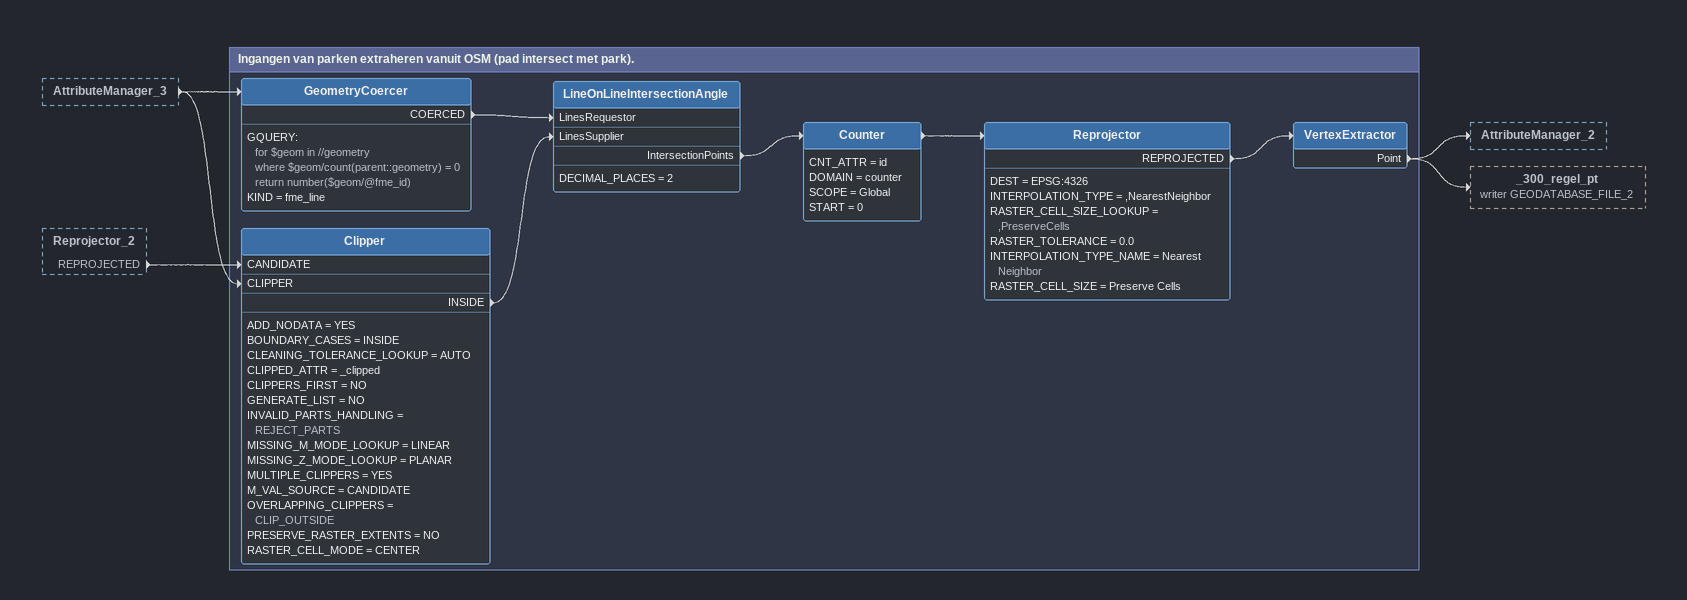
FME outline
AttributeManager_3 [outside]
    -> GeometryCoercer
    -> Clipper [CLIPPER]
Reprojector_2 [outside]
    REPROJECTED -> Clipper [CANDIDATE]

Bookmark: Ingangen van parken extraheren vanuit OSM (pad intersect met park).
GeometryCoercer
    GQUERY:
      for $geom in //geometry
      where $geom/count(parent::geometry) = 0
      return number($geom/@fme_id)
    KIND = fme_line
    COERCED -> LineOnLineIntersectionAngle [LinesRequestor]
Clipper
    ADD_NODATA = YES
    BOUNDARY_CASES = INSIDE
    CLEANING_TOLERANCE_LOOKUP = AUTO
    CLIPPED_ATTR = _clipped
    CLIPPERS_FIRST = NO
    GENERATE_LIST = NO
    INVALID_PARTS_HANDLING = REJECT_PARTS
    MISSING_M_MODE_LOOKUP = LINEAR
    MISSING_Z_MODE_LOOKUP = PLANAR
    MULTIPLE_CLIPPERS = YES
    M_VAL_SOURCE = CANDIDATE
    OVERLAPPING_CLIPPERS = CLIP_OUTSIDE
    PRESERVE_RASTER_EXTENTS = NO
    RASTER_CELL_MODE = CENTER
    INSIDE -> LineOnLineIntersectionAngle [LinesSupplier]
LineOnLineIntersectionAngle
    DECIMAL_PLACES = 2
    IntersectionPoints -> Counter
Counter
    CNT_ATTR = id
    DOMAIN = counter
    SCOPE = Global
    START = 0
    -> Reprojector
Reprojector
    DEST = EPSG:4326
    INTERPOLATION_TYPE = ,NearestNeighbor
    RASTER_CELL_SIZE_LOOKUP = ,PreserveCells
    RASTER_TOLERANCE = 0.0
    INTERPOLATION_TYPE_NAME = Nearest Neighbor
    RASTER_CELL_SIZE = Preserve Cells
    REPROJECTED -> VertexExtractor
VertexExtractor
    Point -> AttributeManager_2
    Point -> _300_regel_pt (writer GEODATABASE_FILE_2)
